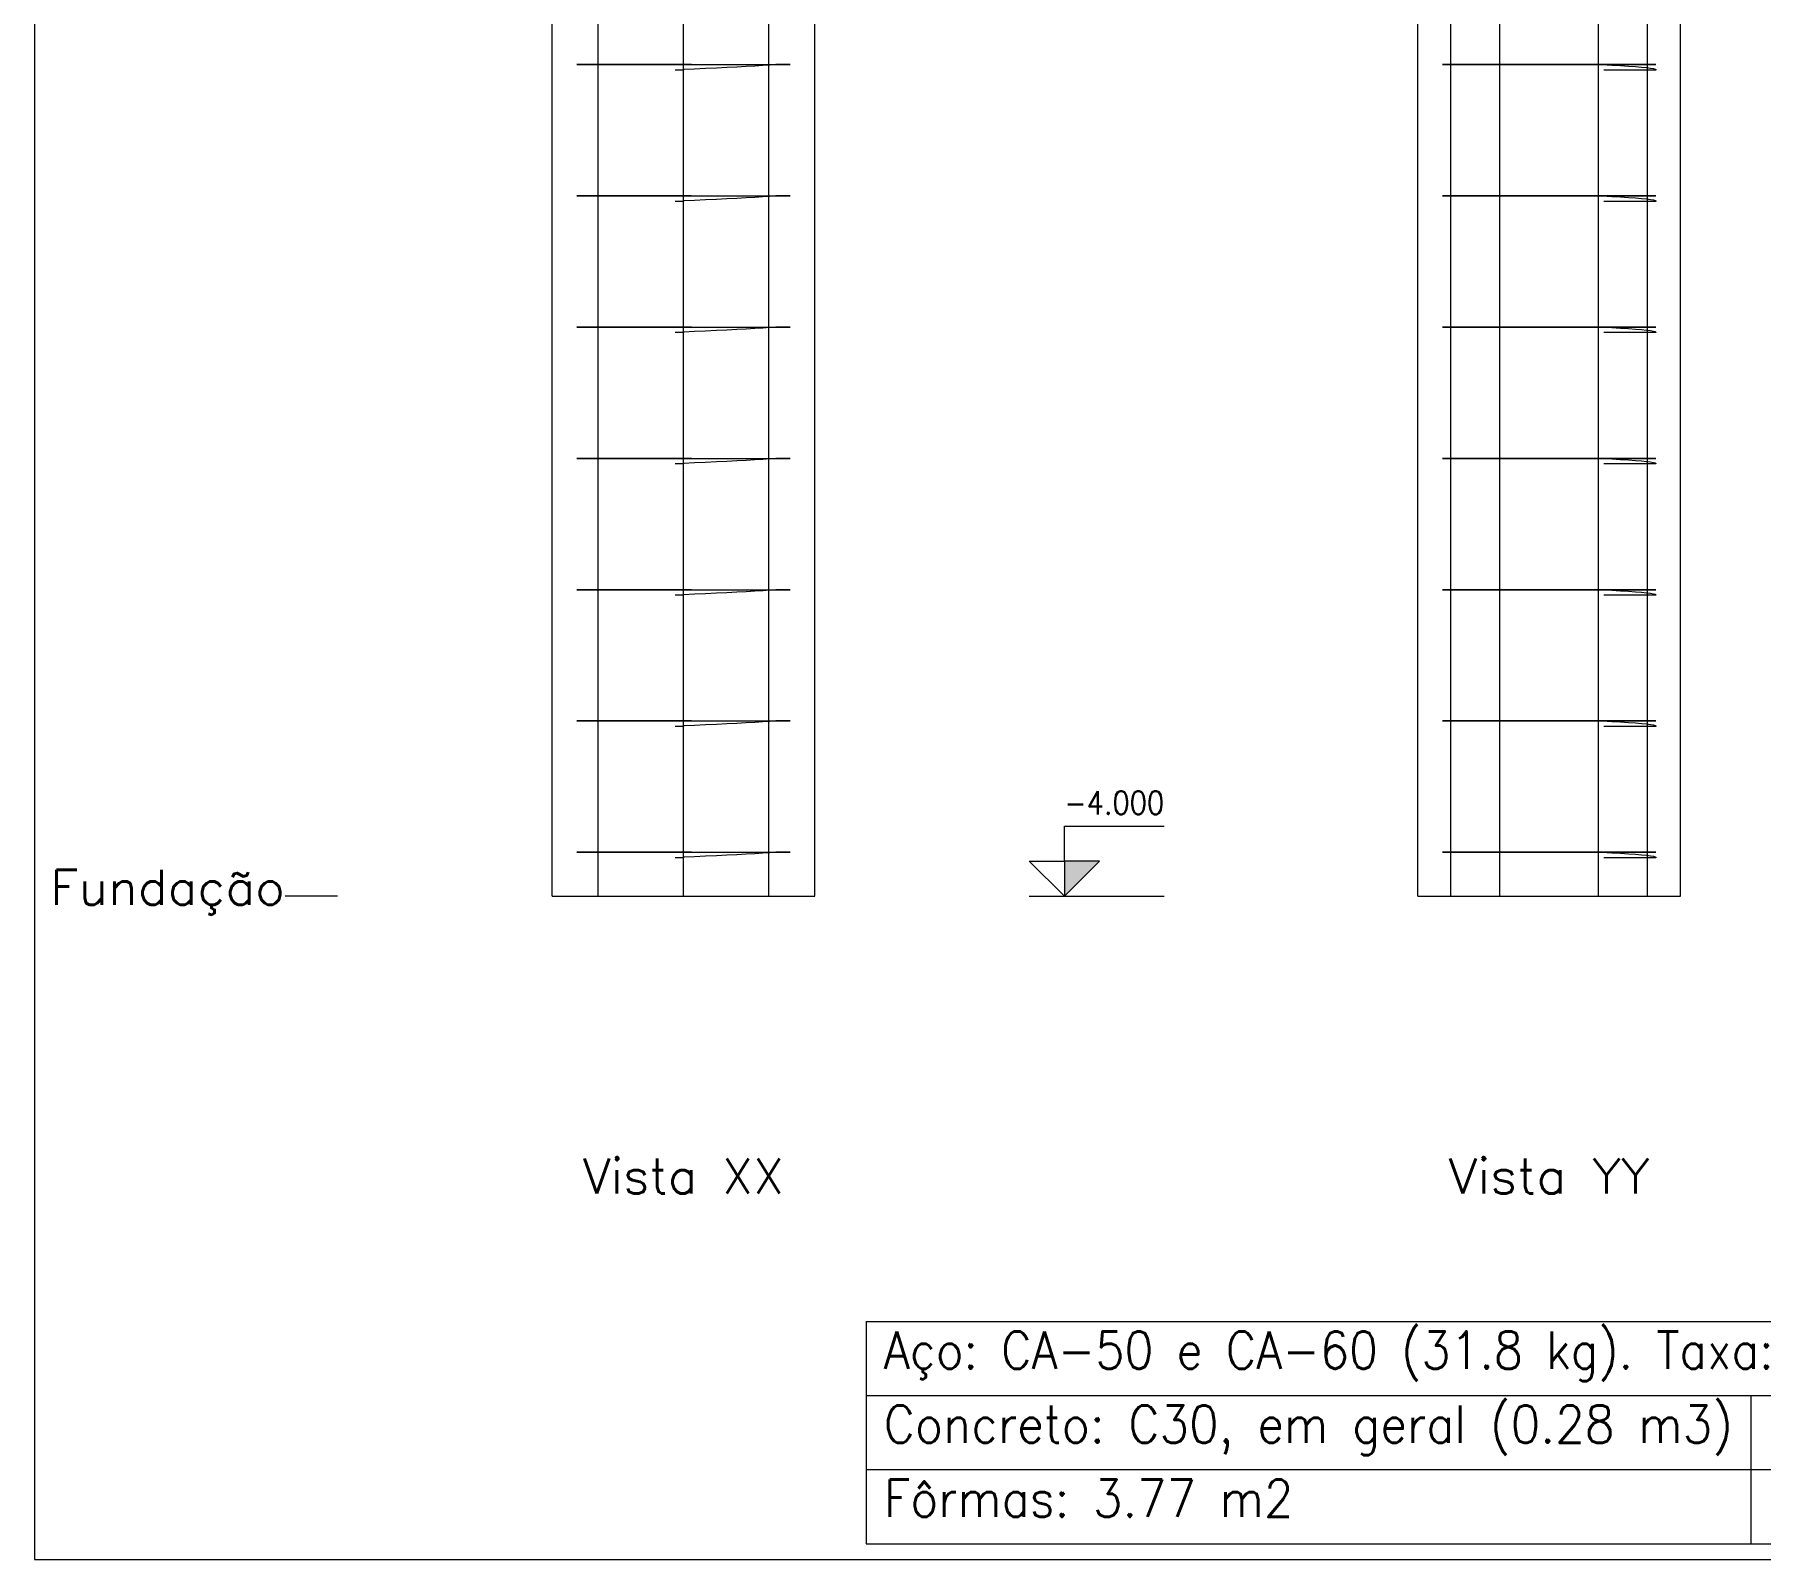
# Model space of a CAD drawing. Header units: metres. Extents: x 0 to 84, y 0 to 59.4.
# Drawn here: x 42.71 to 52.57, y 24.39 to 33.1 of the extents above; entities that cross this region are included whole.
import ezdxf
from ezdxf.enums import TextEntityAlignment as Align

# ---------------------------------------------------------------- set-up
doc = ezdxf.new("R2010")
doc.units = ezdxf.units.M
for name, color, linetype, lineweight in [('ARM_LONGITUDINAL_Ø12_5', 51, 'Continuous', 9), ('ARM_TRANSVERSAL_Ø6_3', 32, 'Continuous', 9), ('CORTE_COTAS_DAS_PLANTAS', 151, 'Continuous', 0), ('CORTE_LINHAS_DA_TABELA_DE_DADOS_DOS_PILARES', 1, 'Continuous', 9), ('CORTE_LINHAS_DA_TABELA_DE_DETALHE', 7, 'Continuous', 9), ('CORTE_NOMES_DAS_PLANTAS', 106, 'Continuous', 9), ('CORTE_PILAR_DE_CONCRETO', 1, 'Continuous', 9), ('CORTE_TEXTO_DAS_ELEVACOES_DOS_PILARES', 133, 'Continuous', 9), ('CORTE_TEXTOS_DA_TABELA_DE_DADOS_DOS_PILARES', 1, 'Continuous', 9)]:
    doc.layers.add(name, color=color, linetype=linetype, lineweight=lineweight)
doc.styles.add('CYPETXT', font='', dxfattribs={"height": 0.2})
doc.styles.get('CYPETXT').set_extended_font_data('romans')

msp = doc.modelspace()

# ---------------------------------------------------------------- hatches: boundary and pattern name
at = {"layer": 'CORTE_COTAS_DAS_PLANTAS'}
msp.add_hatch(color=256, dxfattribs=at).paths.add_polyline_path([(48.59584, 28.1834), (48.79584, 28.3834), (48.59584, 28.3834)], flags=0)

# ---------------------------------------------------------------- linework, layer by layer
at = {"layer": 'ARM_LONGITUDINAL_Ø12_5'}
for points in [[(45.93291, 28.1834), (45.93291, 48.0584)], [(45.93291, 28.1834), (45.93291, 48.0584)], [(46.41984, 28.1834), (46.41984, 48.0584)], [(46.41984, 28.1834), (46.41984, 48.0584)], [(46.90676, 28.1834), (46.90676, 48.0584)], [(46.90676, 28.1834), (46.90676, 48.0584)], [(50.80309, 28.1834), (50.80309, 48.0584)], [(51.08421, 28.1834), (51.08421, 48.0584)], [(51.08421, 28.1834), (51.08421, 48.0584)], [(51.64646, 28.1834), (51.64646, 48.0584)], [(51.64646, 28.1834), (51.64646, 48.0584)], [(51.92759, 28.1834), (51.92759, 48.0584)]]:
    msp.add_lwpolyline(points, dxfattribs=at)
at = {"layer": 'ARM_TRANSVERSAL_Ø6_3'}
for points in [[(46.46684, 32.9334), (46.46566, 32.9334), (46.46218, 32.9334), (46.45658, 32.9334), (46.44914, 32.9334), (46.44023, 32.9334), (46.43029, 32.9334), (46.41984, 32.9334), (46.35615, 32.9334), (46.29317, 32.9334), (46.23157, 32.9334), (46.17203, 32.9334), (46.11521, 32.9334), (46.06173, 32.9334), (46.01217, 32.9334), (45.96708, 32.9334), (45.92694, 32.9334), (45.89221, 32.9334), (45.86326, 32.9334), (45.8404, 32.9334), (45.8239, 32.9334), (45.81392, 32.9334), (45.81059, 32.9334), (45.81392, 32.9334), (45.8239, 32.9334), (45.8404, 32.9334), (45.86326, 32.9334), (45.89221, 32.9334), (45.92694, 32.9334), (45.96708, 32.9334), (46.01217, 32.9334), (46.06173, 32.9334), (46.11521, 32.9334), (46.17203, 32.9334), (46.23157, 32.9334), (46.29317, 32.9334), (46.35615, 32.9334), (46.41984, 32.9334), (46.48352, 32.9334), (46.54651, 32.9334), (46.6081, 32.9334), (46.66764, 32.9334), (46.72446, 32.9334), (46.77794, 32.9334), (46.8275, 32.9334), (46.8726, 32.9334), (46.91273, 32.9334), (46.94746, 32.9334), (46.97641, 32.9334), (46.99927, 32.9334), (47.01577, 32.9334), (47.02575, 32.9334), (47.02909, 32.9334), (47.02575, 32.9334), (47.01577, 32.9334), (46.99927, 32.9334), (46.97641, 32.9334), (46.94746, 32.9334), (46.91273, 32.93053), (46.8726, 32.92767), (46.8275, 32.92481), (46.77794, 32.92194), (46.72446, 32.91908), (46.66764, 32.91622), (46.6081, 32.91335), (46.54651, 32.91049), (46.48352, 32.90763), (46.41984, 32.90476), (46.41984, 32.9019), (46.40938, 32.9019), (46.39944, 32.9019), (46.39053, 32.9019), (46.38309, 32.9019), (46.37749, 32.9019), (46.37401, 32.9019), (46.37284, 32.9019)], [(51.67759, 32.9334), (51.92759, 32.9334), (51.93804, 32.9334), (51.94798, 32.9334), (51.95689, 32.9334), (51.96433, 32.9334), (51.96993, 32.9334), (51.97341, 32.9334), (51.97459, 32.9334), (51.97125, 32.9334), (51.96127, 32.9334), (51.94477, 32.9334), (51.92191, 32.9334), (51.89296, 32.9334), (51.85823, 32.9334), (51.8181, 32.9334), (51.773, 32.9334), (51.72344, 32.9334), (51.66996, 32.9334), (51.61314, 32.9334), (51.5536, 32.9334), (51.49201, 32.9334), (51.42902, 32.9334), (51.36534, 32.9334), (51.30165, 32.9334), (51.23867, 32.9334), (51.17707, 32.9334), (51.11753, 32.9334), (51.06071, 32.9334), (51.00723, 32.9334), (50.95767, 32.9334), (50.91258, 32.9334), (50.87244, 32.9334), (50.83771, 32.9334), (50.80876, 32.9334), (50.7859, 32.9334), (50.7694, 32.9334), (50.75942, 32.9334), (50.75609, 32.9334), (50.75942, 32.9334), (50.7694, 32.9334), (50.7859, 32.9334), (50.80876, 32.9334), (50.83771, 32.9334), (50.87244, 32.9334), (50.91258, 32.9334), (50.95767, 32.9334), (51.00723, 32.9334), (51.06071, 32.9334), (51.11753, 32.9334), (51.17707, 32.9334), (51.23867, 32.9334), (51.30165, 32.9334), (51.36534, 32.9334), (51.42902, 32.9334), (51.49201, 32.9334), (51.5536, 32.9334), (51.61314, 32.9334), (51.66996, 32.9334), (51.72344, 32.93053), (51.773, 32.92767), (51.8181, 32.92481), (51.85823, 32.92194), (51.89296, 32.91908), (51.92191, 32.91622), (51.94477, 32.91335), (51.96127, 32.91049), (51.97125, 32.90763), (51.97459, 32.90476), (51.97459, 32.9019), (51.97341, 32.9019), (51.96993, 32.9019), (51.96433, 32.9019), (51.95689, 32.9019), (51.94798, 32.9019), (51.93804, 32.9019), (51.92759, 32.9019), (51.67759, 32.9019)], [(46.46684, 32.1834), (46.46566, 32.1834), (46.46218, 32.1834), (46.45658, 32.1834), (46.44914, 32.1834), (46.44023, 32.1834), (46.43029, 32.1834), (46.41984, 32.1834), (46.35615, 32.1834), (46.29317, 32.1834), (46.23157, 32.1834), (46.17203, 32.1834), (46.11521, 32.1834), (46.06173, 32.1834), (46.01217, 32.1834), (45.96708, 32.1834), (45.92694, 32.1834), (45.89221, 32.1834), (45.86326, 32.1834), (45.8404, 32.1834), (45.8239, 32.1834), (45.81392, 32.1834), (45.81059, 32.1834), (45.81392, 32.1834), (45.8239, 32.1834), (45.8404, 32.1834), (45.86326, 32.1834), (45.89221, 32.1834), (45.92694, 32.1834), (45.96708, 32.1834), (46.01217, 32.1834), (46.06173, 32.1834), (46.11521, 32.1834), (46.17203, 32.1834), (46.23157, 32.1834), (46.29317, 32.1834), (46.35615, 32.1834), (46.41984, 32.1834), (46.48352, 32.1834), (46.54651, 32.1834), (46.6081, 32.1834), (46.66764, 32.1834), (46.72446, 32.1834), (46.77794, 32.1834), (46.8275, 32.1834), (46.8726, 32.1834), (46.91273, 32.1834), (46.94746, 32.1834), (46.97641, 32.1834), (46.99927, 32.1834), (47.01577, 32.1834), (47.02575, 32.1834), (47.02909, 32.1834), (47.02575, 32.1834), (47.01577, 32.1834), (46.99927, 32.1834), (46.97641, 32.1834), (46.94746, 32.1834), (46.91273, 32.18053), (46.8726, 32.17767), (46.8275, 32.17481), (46.77794, 32.17194), (46.72446, 32.16908), (46.66764, 32.16622), (46.6081, 32.16335), (46.54651, 32.16049), (46.48352, 32.15763), (46.41984, 32.15476), (46.41984, 32.1519), (46.40938, 32.1519), (46.39944, 32.1519), (46.39053, 32.1519), (46.38309, 32.1519), (46.37749, 32.1519), (46.37401, 32.1519), (46.37284, 32.1519)], [(51.67759, 32.1834), (51.92759, 32.1834), (51.93804, 32.1834), (51.94798, 32.1834), (51.95689, 32.1834), (51.96433, 32.1834), (51.96993, 32.1834), (51.97341, 32.1834), (51.97459, 32.1834), (51.97125, 32.1834), (51.96127, 32.1834), (51.94477, 32.1834), (51.92191, 32.1834), (51.89296, 32.1834), (51.85823, 32.1834), (51.8181, 32.1834), (51.773, 32.1834), (51.72344, 32.1834), (51.66996, 32.1834), (51.61314, 32.1834), (51.5536, 32.1834), (51.49201, 32.1834), (51.42902, 32.1834), (51.36534, 32.1834), (51.30165, 32.1834), (51.23867, 32.1834), (51.17707, 32.1834), (51.11753, 32.1834), (51.06071, 32.1834), (51.00723, 32.1834), (50.95767, 32.1834), (50.91258, 32.1834), (50.87244, 32.1834), (50.83771, 32.1834), (50.80876, 32.1834), (50.7859, 32.1834), (50.7694, 32.1834), (50.75942, 32.1834), (50.75609, 32.1834), (50.75942, 32.1834), (50.7694, 32.1834), (50.7859, 32.1834), (50.80876, 32.1834), (50.83771, 32.1834), (50.87244, 32.1834), (50.91258, 32.1834), (50.95767, 32.1834), (51.00723, 32.1834), (51.06071, 32.1834), (51.11753, 32.1834), (51.17707, 32.1834), (51.23867, 32.1834), (51.30165, 32.1834), (51.36534, 32.1834), (51.42902, 32.1834), (51.49201, 32.1834), (51.5536, 32.1834), (51.61314, 32.1834), (51.66996, 32.1834), (51.72344, 32.18053), (51.773, 32.17767), (51.8181, 32.17481), (51.85823, 32.17194), (51.89296, 32.16908), (51.92191, 32.16622), (51.94477, 32.16335), (51.96127, 32.16049), (51.97125, 32.15763), (51.97459, 32.15476), (51.97459, 32.1519), (51.97341, 32.1519), (51.96993, 32.1519), (51.96433, 32.1519), (51.95689, 32.1519), (51.94798, 32.1519), (51.93804, 32.1519), (51.92759, 32.1519), (51.67759, 32.1519)], [(46.46684, 31.4334), (46.46566, 31.4334), (46.46218, 31.4334), (46.45658, 31.4334), (46.44914, 31.4334), (46.44023, 31.4334), (46.43029, 31.4334), (46.41984, 31.4334), (46.35615, 31.4334), (46.29317, 31.4334), (46.23157, 31.4334), (46.17203, 31.4334), (46.11521, 31.4334), (46.06173, 31.4334), (46.01217, 31.4334), (45.96708, 31.4334), (45.92694, 31.4334), (45.89221, 31.4334), (45.86326, 31.4334), (45.8404, 31.4334), (45.8239, 31.4334), (45.81392, 31.4334), (45.81059, 31.4334), (45.81392, 31.4334), (45.8239, 31.4334), (45.8404, 31.4334), (45.86326, 31.4334), (45.89221, 31.4334), (45.92694, 31.4334), (45.96708, 31.4334), (46.01217, 31.4334), (46.06173, 31.4334), (46.11521, 31.4334), (46.17203, 31.4334), (46.23157, 31.4334), (46.29317, 31.4334), (46.35615, 31.4334), (46.41984, 31.4334), (46.48352, 31.4334), (46.54651, 31.4334), (46.6081, 31.4334), (46.66764, 31.4334), (46.72446, 31.4334), (46.77794, 31.4334), (46.8275, 31.4334), (46.8726, 31.4334), (46.91273, 31.4334), (46.94746, 31.4334), (46.97641, 31.4334), (46.99927, 31.4334), (47.01577, 31.4334), (47.02575, 31.4334), (47.02909, 31.4334), (47.02575, 31.4334), (47.01577, 31.4334), (46.99927, 31.4334), (46.97641, 31.4334), (46.94746, 31.4334), (46.91273, 31.43053), (46.8726, 31.42767), (46.8275, 31.42481), (46.77794, 31.42194), (46.72446, 31.41908), (46.66764, 31.41622), (46.6081, 31.41335), (46.54651, 31.41049), (46.48352, 31.40763), (46.41984, 31.40476), (46.41984, 31.4019), (46.40938, 31.4019), (46.39944, 31.4019), (46.39053, 31.4019), (46.38309, 31.4019), (46.37749, 31.4019), (46.37401, 31.4019), (46.37284, 31.4019)], [(51.67759, 31.4334), (51.92759, 31.4334), (51.93804, 31.4334), (51.94798, 31.4334), (51.95689, 31.4334), (51.96433, 31.4334), (51.96993, 31.4334), (51.97341, 31.4334), (51.97459, 31.4334), (51.97125, 31.4334), (51.96127, 31.4334), (51.94477, 31.4334), (51.92191, 31.4334), (51.89296, 31.4334), (51.85823, 31.4334), (51.8181, 31.4334), (51.773, 31.4334), (51.72344, 31.4334), (51.66996, 31.4334), (51.61314, 31.4334), (51.5536, 31.4334), (51.49201, 31.4334), (51.42902, 31.4334), (51.36534, 31.4334), (51.30165, 31.4334), (51.23867, 31.4334), (51.17707, 31.4334), (51.11753, 31.4334), (51.06071, 31.4334), (51.00723, 31.4334), (50.95767, 31.4334), (50.91258, 31.4334), (50.87244, 31.4334), (50.83771, 31.4334), (50.80876, 31.4334), (50.7859, 31.4334), (50.7694, 31.4334), (50.75942, 31.4334), (50.75609, 31.4334), (50.75942, 31.4334), (50.7694, 31.4334), (50.7859, 31.4334), (50.80876, 31.4334), (50.83771, 31.4334), (50.87244, 31.4334), (50.91258, 31.4334), (50.95767, 31.4334), (51.00723, 31.4334), (51.06071, 31.4334), (51.11753, 31.4334), (51.17707, 31.4334), (51.23867, 31.4334), (51.30165, 31.4334), (51.36534, 31.4334), (51.42902, 31.4334), (51.49201, 31.4334), (51.5536, 31.4334), (51.61314, 31.4334), (51.66996, 31.4334), (51.72344, 31.43053), (51.773, 31.42767), (51.8181, 31.42481), (51.85823, 31.42194), (51.89296, 31.41908), (51.92191, 31.41622), (51.94477, 31.41335), (51.96127, 31.41049), (51.97125, 31.40763), (51.97459, 31.40476), (51.97459, 31.4019), (51.97341, 31.4019), (51.96993, 31.4019), (51.96433, 31.4019), (51.95689, 31.4019), (51.94798, 31.4019), (51.93804, 31.4019), (51.92759, 31.4019), (51.67759, 31.4019)], [(46.46684, 30.6834), (46.46566, 30.6834), (46.46218, 30.6834), (46.45658, 30.6834), (46.44914, 30.6834), (46.44023, 30.6834), (46.43029, 30.6834), (46.41984, 30.6834), (46.35615, 30.6834), (46.29317, 30.6834), (46.23157, 30.6834), (46.17203, 30.6834), (46.11521, 30.6834), (46.06173, 30.6834), (46.01217, 30.6834), (45.96708, 30.6834), (45.92694, 30.6834), (45.89221, 30.6834), (45.86326, 30.6834), (45.8404, 30.6834), (45.8239, 30.6834), (45.81392, 30.6834), (45.81059, 30.6834), (45.81392, 30.6834), (45.8239, 30.6834), (45.8404, 30.6834), (45.86326, 30.6834), (45.89221, 30.6834), (45.92694, 30.6834), (45.96708, 30.6834), (46.01217, 30.6834), (46.06173, 30.6834), (46.11521, 30.6834), (46.17203, 30.6834), (46.23157, 30.6834), (46.29317, 30.6834), (46.35615, 30.6834), (46.41984, 30.6834), (46.48352, 30.6834), (46.54651, 30.6834), (46.6081, 30.6834), (46.66764, 30.6834), (46.72446, 30.6834), (46.77794, 30.6834), (46.8275, 30.6834), (46.8726, 30.6834), (46.91273, 30.6834), (46.94746, 30.6834), (46.97641, 30.6834), (46.99927, 30.6834), (47.01577, 30.6834), (47.02575, 30.6834), (47.02909, 30.6834), (47.02575, 30.6834), (47.01577, 30.6834), (46.99927, 30.6834), (46.97641, 30.6834), (46.94746, 30.6834), (46.91273, 30.68053), (46.8726, 30.67767), (46.8275, 30.67481), (46.77794, 30.67194), (46.72446, 30.66908), (46.66764, 30.66622), (46.6081, 30.66335), (46.54651, 30.66049), (46.48352, 30.65763), (46.41984, 30.65476), (46.41984, 30.6519), (46.40938, 30.6519), (46.39944, 30.6519), (46.39053, 30.6519), (46.38309, 30.6519), (46.37749, 30.6519), (46.37401, 30.6519), (46.37284, 30.6519)], [(51.67759, 30.6834), (51.92759, 30.6834), (51.93804, 30.6834), (51.94798, 30.6834), (51.95689, 30.6834), (51.96433, 30.6834), (51.96993, 30.6834), (51.97341, 30.6834), (51.97459, 30.6834), (51.97125, 30.6834), (51.96127, 30.6834), (51.94477, 30.6834), (51.92191, 30.6834), (51.89296, 30.6834), (51.85823, 30.6834), (51.8181, 30.6834), (51.773, 30.6834), (51.72344, 30.6834), (51.66996, 30.6834), (51.61314, 30.6834), (51.5536, 30.6834), (51.49201, 30.6834), (51.42902, 30.6834), (51.36534, 30.6834), (51.30165, 30.6834), (51.23867, 30.6834), (51.17707, 30.6834), (51.11753, 30.6834), (51.06071, 30.6834), (51.00723, 30.6834), (50.95767, 30.6834), (50.91258, 30.6834), (50.87244, 30.6834), (50.83771, 30.6834), (50.80876, 30.6834), (50.7859, 30.6834), (50.7694, 30.6834), (50.75942, 30.6834), (50.75609, 30.6834), (50.75942, 30.6834), (50.7694, 30.6834), (50.7859, 30.6834), (50.80876, 30.6834), (50.83771, 30.6834), (50.87244, 30.6834), (50.91258, 30.6834), (50.95767, 30.6834), (51.00723, 30.6834), (51.06071, 30.6834), (51.11753, 30.6834), (51.17707, 30.6834), (51.23867, 30.6834), (51.30165, 30.6834), (51.36534, 30.6834), (51.42902, 30.6834), (51.49201, 30.6834), (51.5536, 30.6834), (51.61314, 30.6834), (51.66996, 30.6834), (51.72344, 30.68053), (51.773, 30.67767), (51.8181, 30.67481), (51.85823, 30.67194), (51.89296, 30.66908), (51.92191, 30.66622), (51.94477, 30.66335), (51.96127, 30.66049), (51.97125, 30.65763), (51.97459, 30.65476), (51.97459, 30.6519), (51.97341, 30.6519), (51.96993, 30.6519), (51.96433, 30.6519), (51.95689, 30.6519), (51.94798, 30.6519), (51.93804, 30.6519), (51.92759, 30.6519), (51.67759, 30.6519)], [(46.46684, 29.9334), (46.46566, 29.9334), (46.46218, 29.9334), (46.45658, 29.9334), (46.44914, 29.9334), (46.44023, 29.9334), (46.43029, 29.9334), (46.41984, 29.9334), (46.35615, 29.9334), (46.29317, 29.9334), (46.23157, 29.9334), (46.17203, 29.9334), (46.11521, 29.9334), (46.06173, 29.9334), (46.01217, 29.9334), (45.96708, 29.9334), (45.92694, 29.9334), (45.89221, 29.9334), (45.86326, 29.9334), (45.8404, 29.9334), (45.8239, 29.9334), (45.81392, 29.9334), (45.81059, 29.9334), (45.81392, 29.9334), (45.8239, 29.9334), (45.8404, 29.9334), (45.86326, 29.9334), (45.89221, 29.9334), (45.92694, 29.9334), (45.96708, 29.9334), (46.01217, 29.9334), (46.06173, 29.9334), (46.11521, 29.9334), (46.17203, 29.9334), (46.23157, 29.9334), (46.29317, 29.9334), (46.35615, 29.9334), (46.41984, 29.9334), (46.48352, 29.9334), (46.54651, 29.9334), (46.6081, 29.9334), (46.66764, 29.9334), (46.72446, 29.9334), (46.77794, 29.9334), (46.8275, 29.9334), (46.8726, 29.9334), (46.91273, 29.9334), (46.94746, 29.9334), (46.97641, 29.9334), (46.99927, 29.9334), (47.01577, 29.9334), (47.02575, 29.9334), (47.02909, 29.9334), (47.02575, 29.9334), (47.01577, 29.9334), (46.99927, 29.9334), (46.97641, 29.9334), (46.94746, 29.9334), (46.91273, 29.93053), (46.8726, 29.92767), (46.8275, 29.92481), (46.77794, 29.92194), (46.72446, 29.91908), (46.66764, 29.91622), (46.6081, 29.91335), (46.54651, 29.91049), (46.48352, 29.90763), (46.41984, 29.90476), (46.41984, 29.9019), (46.40938, 29.9019), (46.39944, 29.9019), (46.39053, 29.9019), (46.38309, 29.9019), (46.37749, 29.9019), (46.37401, 29.9019), (46.37284, 29.9019)], [(51.67759, 29.9334), (51.92759, 29.9334), (51.93804, 29.9334), (51.94798, 29.9334), (51.95689, 29.9334), (51.96433, 29.9334), (51.96993, 29.9334), (51.97341, 29.9334), (51.97459, 29.9334), (51.97125, 29.9334), (51.96127, 29.9334), (51.94477, 29.9334), (51.92191, 29.9334), (51.89296, 29.9334), (51.85823, 29.9334), (51.8181, 29.9334), (51.773, 29.9334), (51.72344, 29.9334), (51.66996, 29.9334), (51.61314, 29.9334), (51.5536, 29.9334), (51.49201, 29.9334), (51.42902, 29.9334), (51.36534, 29.9334), (51.30165, 29.9334), (51.23867, 29.9334), (51.17707, 29.9334), (51.11753, 29.9334), (51.06071, 29.9334), (51.00723, 29.9334), (50.95767, 29.9334), (50.91258, 29.9334), (50.87244, 29.9334), (50.83771, 29.9334), (50.80876, 29.9334), (50.7859, 29.9334), (50.7694, 29.9334), (50.75942, 29.9334), (50.75609, 29.9334), (50.75942, 29.9334), (50.7694, 29.9334), (50.7859, 29.9334), (50.80876, 29.9334), (50.83771, 29.9334), (50.87244, 29.9334), (50.91258, 29.9334), (50.95767, 29.9334), (51.00723, 29.9334), (51.06071, 29.9334), (51.11753, 29.9334), (51.17707, 29.9334), (51.23867, 29.9334), (51.30165, 29.9334), (51.36534, 29.9334), (51.42902, 29.9334), (51.49201, 29.9334), (51.5536, 29.9334), (51.61314, 29.9334), (51.66996, 29.9334), (51.72344, 29.93053), (51.773, 29.92767), (51.8181, 29.92481), (51.85823, 29.92194), (51.89296, 29.91908), (51.92191, 29.91622), (51.94477, 29.91335), (51.96127, 29.91049), (51.97125, 29.90763), (51.97459, 29.90476), (51.97459, 29.9019), (51.97341, 29.9019), (51.96993, 29.9019), (51.96433, 29.9019), (51.95689, 29.9019), (51.94798, 29.9019), (51.93804, 29.9019), (51.92759, 29.9019), (51.67759, 29.9019)], [(46.46684, 29.1834), (46.46566, 29.1834), (46.46218, 29.1834), (46.45658, 29.1834), (46.44914, 29.1834), (46.44023, 29.1834), (46.43029, 29.1834), (46.41984, 29.1834), (46.35615, 29.1834), (46.29317, 29.1834), (46.23157, 29.1834), (46.17203, 29.1834), (46.11521, 29.1834), (46.06173, 29.1834), (46.01217, 29.1834), (45.96708, 29.1834), (45.92694, 29.1834), (45.89221, 29.1834), (45.86326, 29.1834), (45.8404, 29.1834), (45.8239, 29.1834), (45.81392, 29.1834), (45.81059, 29.1834), (45.81392, 29.1834), (45.8239, 29.1834), (45.8404, 29.1834), (45.86326, 29.1834), (45.89221, 29.1834), (45.92694, 29.1834), (45.96708, 29.1834), (46.01217, 29.1834), (46.06173, 29.1834), (46.11521, 29.1834), (46.17203, 29.1834), (46.23157, 29.1834), (46.29317, 29.1834), (46.35615, 29.1834), (46.41984, 29.1834), (46.48352, 29.1834), (46.54651, 29.1834), (46.6081, 29.1834), (46.66764, 29.1834), (46.72446, 29.1834), (46.77794, 29.1834), (46.8275, 29.1834), (46.8726, 29.1834), (46.91273, 29.1834), (46.94746, 29.1834), (46.97641, 29.1834), (46.99927, 29.1834), (47.01577, 29.1834), (47.02575, 29.1834), (47.02909, 29.1834), (47.02575, 29.1834), (47.01577, 29.1834), (46.99927, 29.1834), (46.97641, 29.1834), (46.94746, 29.1834), (46.91273, 29.18053), (46.8726, 29.17767), (46.8275, 29.17481), (46.77794, 29.17194), (46.72446, 29.16908), (46.66764, 29.16622), (46.6081, 29.16335), (46.54651, 29.16049), (46.48352, 29.15763), (46.41984, 29.15476), (46.41984, 29.1519), (46.40938, 29.1519), (46.39944, 29.1519), (46.39053, 29.1519), (46.38309, 29.1519), (46.37749, 29.1519), (46.37401, 29.1519), (46.37284, 29.1519)], [(51.67759, 29.1834), (51.92759, 29.1834), (51.93804, 29.1834), (51.94798, 29.1834), (51.95689, 29.1834), (51.96433, 29.1834), (51.96993, 29.1834), (51.97341, 29.1834), (51.97459, 29.1834), (51.97125, 29.1834), (51.96127, 29.1834), (51.94477, 29.1834), (51.92191, 29.1834), (51.89296, 29.1834), (51.85823, 29.1834), (51.8181, 29.1834), (51.773, 29.1834), (51.72344, 29.1834), (51.66996, 29.1834), (51.61314, 29.1834), (51.5536, 29.1834), (51.49201, 29.1834), (51.42902, 29.1834), (51.36534, 29.1834), (51.30165, 29.1834), (51.23867, 29.1834), (51.17707, 29.1834), (51.11753, 29.1834), (51.06071, 29.1834), (51.00723, 29.1834), (50.95767, 29.1834), (50.91258, 29.1834), (50.87244, 29.1834), (50.83771, 29.1834), (50.80876, 29.1834), (50.7859, 29.1834), (50.7694, 29.1834), (50.75942, 29.1834), (50.75609, 29.1834), (50.75942, 29.1834), (50.7694, 29.1834), (50.7859, 29.1834), (50.80876, 29.1834), (50.83771, 29.1834), (50.87244, 29.1834), (50.91258, 29.1834), (50.95767, 29.1834), (51.00723, 29.1834), (51.06071, 29.1834), (51.11753, 29.1834), (51.17707, 29.1834), (51.23867, 29.1834), (51.30165, 29.1834), (51.36534, 29.1834), (51.42902, 29.1834), (51.49201, 29.1834), (51.5536, 29.1834), (51.61314, 29.1834), (51.66996, 29.1834), (51.72344, 29.18053), (51.773, 29.17767), (51.8181, 29.17481), (51.85823, 29.17194), (51.89296, 29.16908), (51.92191, 29.16622), (51.94477, 29.16335), (51.96127, 29.16049), (51.97125, 29.15763), (51.97459, 29.15476), (51.97459, 29.1519), (51.97341, 29.1519), (51.96993, 29.1519), (51.96433, 29.1519), (51.95689, 29.1519), (51.94798, 29.1519), (51.93804, 29.1519), (51.92759, 29.1519), (51.67759, 29.1519)], [(46.46684, 28.4334), (46.46566, 28.4334), (46.46218, 28.4334), (46.45658, 28.4334), (46.44914, 28.4334), (46.44023, 28.4334), (46.43029, 28.4334), (46.41984, 28.4334), (46.35615, 28.4334), (46.29317, 28.4334), (46.23157, 28.4334), (46.17203, 28.4334), (46.11521, 28.4334), (46.06173, 28.4334), (46.01217, 28.4334), (45.96708, 28.4334), (45.92694, 28.4334), (45.89221, 28.4334), (45.86326, 28.4334), (45.8404, 28.4334), (45.8239, 28.4334), (45.81392, 28.4334), (45.81059, 28.4334), (45.81392, 28.4334), (45.8239, 28.4334), (45.8404, 28.4334), (45.86326, 28.4334), (45.89221, 28.4334), (45.92694, 28.4334), (45.96708, 28.4334), (46.01217, 28.4334), (46.06173, 28.4334), (46.11521, 28.4334), (46.17203, 28.4334), (46.23157, 28.4334), (46.29317, 28.4334), (46.35615, 28.4334), (46.41984, 28.4334), (46.48352, 28.4334), (46.54651, 28.4334), (46.6081, 28.4334), (46.66764, 28.4334), (46.72446, 28.4334), (46.77794, 28.4334), (46.8275, 28.4334), (46.8726, 28.4334), (46.91273, 28.4334), (46.94746, 28.4334), (46.97641, 28.4334), (46.99927, 28.4334), (47.01577, 28.4334), (47.02575, 28.4334), (47.02909, 28.4334), (47.02575, 28.4334), (47.01577, 28.4334), (46.99927, 28.4334), (46.97641, 28.4334), (46.94746, 28.4334), (46.91273, 28.43053), (46.8726, 28.42767), (46.8275, 28.42481), (46.77794, 28.42194), (46.72446, 28.41908), (46.66764, 28.41622), (46.6081, 28.41335), (46.54651, 28.41049), (46.48352, 28.40763), (46.41984, 28.40476), (46.41984, 28.4019), (46.40938, 28.4019), (46.39944, 28.4019), (46.39053, 28.4019), (46.38309, 28.4019), (46.37749, 28.4019), (46.37401, 28.4019), (46.37284, 28.4019)], [(51.67759, 28.4334), (51.92759, 28.4334), (51.93804, 28.4334), (51.94798, 28.4334), (51.95689, 28.4334), (51.96433, 28.4334), (51.96993, 28.4334), (51.97341, 28.4334), (51.97459, 28.4334), (51.97125, 28.4334), (51.96127, 28.4334), (51.94477, 28.4334), (51.92191, 28.4334), (51.89296, 28.4334), (51.85823, 28.4334), (51.8181, 28.4334), (51.773, 28.4334), (51.72344, 28.4334), (51.66996, 28.4334), (51.61314, 28.4334), (51.5536, 28.4334), (51.49201, 28.4334), (51.42902, 28.4334), (51.36534, 28.4334), (51.30165, 28.4334), (51.23867, 28.4334), (51.17707, 28.4334), (51.11753, 28.4334), (51.06071, 28.4334), (51.00723, 28.4334), (50.95767, 28.4334), (50.91258, 28.4334), (50.87244, 28.4334), (50.83771, 28.4334), (50.80876, 28.4334), (50.7859, 28.4334), (50.7694, 28.4334), (50.75942, 28.4334), (50.75609, 28.4334), (50.75942, 28.4334), (50.7694, 28.4334), (50.7859, 28.4334), (50.80876, 28.4334), (50.83771, 28.4334), (50.87244, 28.4334), (50.91258, 28.4334), (50.95767, 28.4334), (51.00723, 28.4334), (51.06071, 28.4334), (51.11753, 28.4334), (51.17707, 28.4334), (51.23867, 28.4334), (51.30165, 28.4334), (51.36534, 28.4334), (51.42902, 28.4334), (51.49201, 28.4334), (51.5536, 28.4334), (51.61314, 28.4334), (51.66996, 28.4334), (51.72344, 28.43053), (51.773, 28.42767), (51.8181, 28.42481), (51.85823, 28.42194), (51.89296, 28.41908), (51.92191, 28.41622), (51.94477, 28.41335), (51.96127, 28.41049), (51.97125, 28.40763), (51.97459, 28.40476), (51.97459, 28.4019), (51.97341, 28.4019), (51.96993, 28.4019), (51.96433, 28.4019), (51.95689, 28.4019), (51.94798, 28.4019), (51.93804, 28.4019), (51.92759, 28.4019), (51.67759, 28.4019)]]:
    msp.add_lwpolyline(points, dxfattribs=at)
at = {"layer": 'CORTE_COTAS_DAS_PLANTAS'}
msp.add_line((48.39584, 28.1834), (49.16584, 28.1834), dxfattribs=at)
msp.add_lwpolyline([(48.59584, 28.3834), (48.59584, 28.5834), (49.16584, 28.5834)], dxfattribs=at)
for points in [[(48.59584, 28.1834), (48.39584, 28.3834), (48.59584, 28.3834), (48.59584, 28.1834)], [(48.59584, 28.1834), (48.79584, 28.3834), (48.59584, 28.3834)]]:
    msp.add_lwpolyline(points, close=True, dxfattribs=at)
at = {"layer": 'CORTE_LINHAS_DA_TABELA_DE_DADOS_DOS_PILARES'}
for p, q in [((47.46284, 25.7534), (60.5269, 25.7534)), ((47.46284, 25.7534), (47.46284, 24.4834)), ((47.46284, 25.33006), (60.5269, 25.33006)), ((52.51744, 25.33006), (52.51744, 24.4834)), ((47.46284, 24.90673), (58.3044, 24.90673)), ((47.46284, 24.4834), (60.5269, 24.4834))]:
    msp.add_line(p, q, dxfattribs=at)
at = {"layer": 'CORTE_LINHAS_DA_TABELA_DE_DETALHE'}
for p, q in [((42.71284, 49.2834), (42.71284, 24.3934)), ((42.71284, 24.3934), (65.27284, 24.3934))]:
    msp.add_line(p, q, dxfattribs=at)
at = {"layer": 'CORTE_NOMES_DAS_PLANTAS'}
msp.add_line((44.44384, 28.1834), (44.14384, 28.1834), dxfattribs=at)
at = {"layer": 'CORTE_PILAR_DE_CONCRETO'}
for p, q in [((45.66984, 28.1834), (45.66984, 48.1834)), ((47.16984, 28.1834), (47.16984, 48.1834)), ((50.61534, 28.1834), (50.61534, 48.1834)), ((52.11534, 28.1834), (52.11534, 48.1834)), ((45.66984, 28.1834), (47.16984, 28.1834)), ((50.61534, 28.1834), (52.11534, 28.1834))]:
    msp.add_line(p, q, dxfattribs=at)

# ---------------------------------------------------------------- texts
at = {"layer": 'CORTE_COTAS_DAS_PLANTAS', "style": 'CYPETXT', "width": 0.764577}
msp.add_text('-4.000', height=0.133333, dxfattribs=at).set_placement((48.59584, 28.65006), (49.16584, 28.65006), align=Align.FIT)
at = {"layer": 'CORTE_NOMES_DAS_PLANTAS', "style": 'CYPETXT', "width": 0.926381}
msp.add_text('Fundação', height=0.2, dxfattribs=at).set_placement((42.80284, 28.1334), (44.14384, 28.1334), align=Align.FIT)
at = {"layer": 'CORTE_TEXTO_DAS_ELEVACOES_DOS_PILARES', "style": 'CYPETXT'}
for s, width, p, p2 in [('Vista XX', 0.879844, (45.84534, 26.4834), (46.99434, 26.4834)), ('Vista YY', 0.905915, (50.79084, 26.4834), (51.93984, 26.4834))]:
    msp.add_text(s, height=0.2, dxfattribs=dict(at, width=width)).set_placement(p, p2, align=Align.FIT)
at = {"layer": 'CORTE_TEXTOS_DA_TABELA_DE_DADOS_DOS_PILARES', "style": 'CYPETXT'}
for s, width, p, p2 in [('Aço: CA-50 e CA-60 (31.8 kg). Taxa: 102.40 kg/m3', 0.762364, (47.56444, 25.4833), (54.71771, 25.4833)), ('Concreto: C30, em geral (0.28 m3)', 0.777442, (47.56444, 25.05996), (52.41584, 25.05996)), ('Fôrmas: 3.77 m2', 0.789887, (47.56444, 24.63663), (49.90441, 24.63663))]:
    msp.add_text(s, height=0.2133333, dxfattribs=dict(at, width=width)).set_placement(p, p2, align=Align.FIT)

doc.saveas('drawing.dxf')
